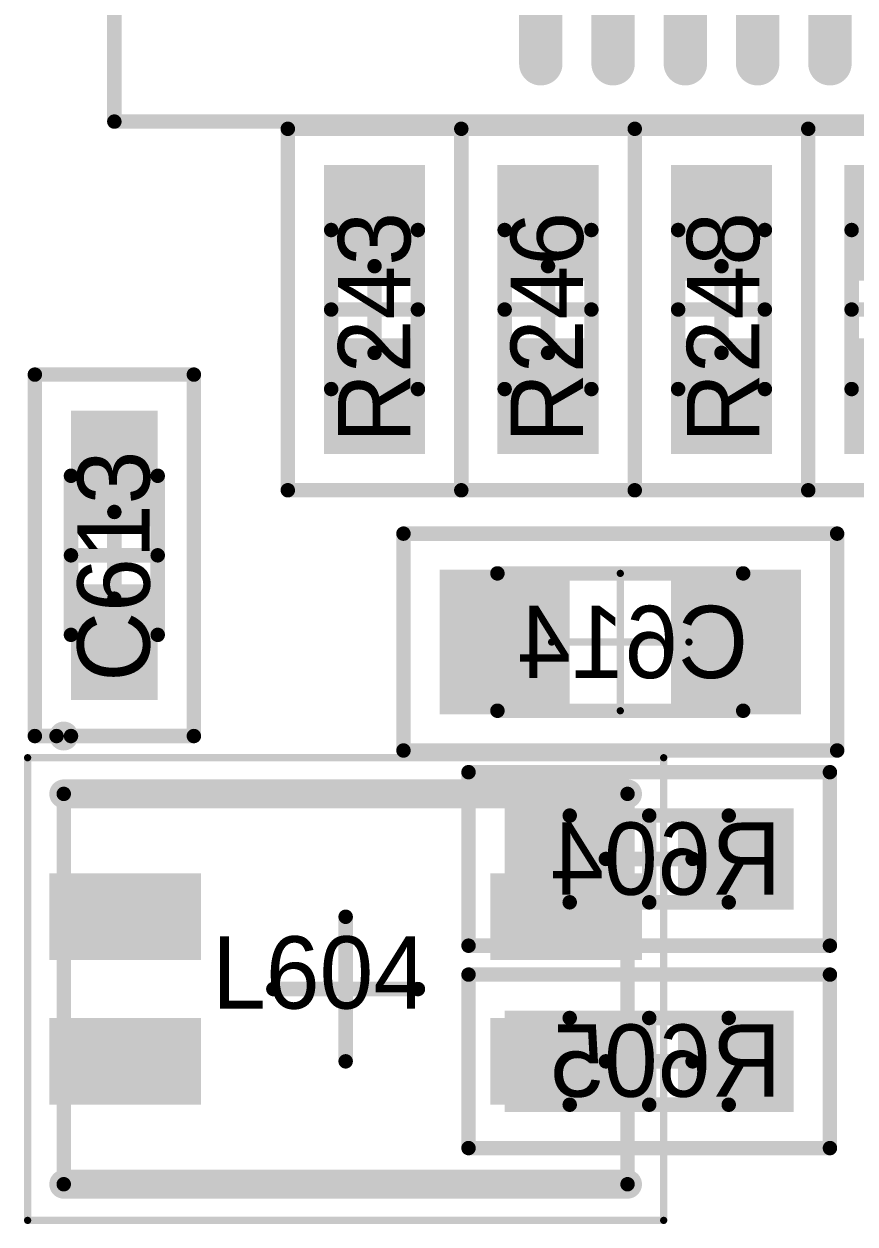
# Model space of a CAD drawing. Header units: millimetres. Extents: x 33.3 to 111.9, y 29.8 to 74.8.
# Drawn here: x 50.64 to 56.39, y 39.07 to 47.37 of the extents above; entities that cross this region are included whole.
import ezdxf

# ---------------------------------------------------------------- set-up
doc = ezdxf.new("R2010")
doc.units = ezdxf.units.MM
for name, color, linetype in [('BottomLayer', 5, 'Continuous'), ('BottomOverlay', 54, 'Continuous'), ('BottomPaste', 16, 'Continuous'), ('Mechanical13', 56, 'Continuous'), ('Mechanical14', 56, 'Continuous'), ('Mechanical15', 56, 'Continuous'), ('Mechanical16', 56, 'Continuous'), ('Mechanical17', 56, 'Continuous'), ('TopLayer', 1, 'Continuous'), ('TopOverlay', 2, 'Continuous'), ('TopPaste', 8, 'Continuous')]:
    doc.layers.add(name, color=color, linetype=linetype)

# ---------------------------------------------------------------- blocks, each defined once
blk = doc.blocks.new('TQFP64_N_19')
at = {"layer": 'Mechanical15', "const_width": 0.1}
for points in [[(-6.7, -6.7), (-6.7, 6.7)], [(-6.7, -6.7), (6.7, -6.7)]]:
    blk.add_lwpolyline(points, dxfattribs=at)
at = {"layer": 'Mechanical15', "const_width": 0.05}
blk.add_lwpolyline([(-6.725, -6.7, 1), (-6.675, -6.7, 1)], format="xyb", close=True, dxfattribs=at)
blk.add_lwpolyline([(-6.725, -6.7, 1), (-6.675, -6.7, 1)], format="xyb", close=True, dxfattribs=at)
at = {"layer": 'TopLayer', "const_width": 0.3}
for points in [[(-3.75, -4.8), (-3.75, -6.3)], [(-3.25, -4.8), (-3.25, -6.3)], [(-2.75, -4.8), (-2.75, -6.3)], [(-2.25, -4.8), (-2.25, -6.3)], [(-1.75, -4.8), (-1.75, -6.3)]]:
    blk.add_lwpolyline(points, dxfattribs=at)
at = {"layer": 'TopLayer', "const_width": 0.15}
for points in [[(-3.825, -6.3, 1), (-3.675, -6.3, 1)], [(-3.325, -6.3, 1), (-3.175, -6.3, 1)], [(-2.825, -6.3, 1), (-2.675, -6.3, 1)], [(-2.325, -6.3, 1), (-2.175, -6.3, 1)], [(-1.825, -6.3, 1), (-1.675, -6.3, 1)]]:
    blk.add_lwpolyline(points, format="xyb", close=True, dxfattribs=at)
at = {"layer": 'TopPaste', "const_width": 0.3}
for points in [[(-3.75, -4.8), (-3.75, -6.3)], [(-3.25, -4.8), (-3.25, -6.3)], [(-2.75, -4.8), (-2.75, -6.3)], [(-2.25, -4.8), (-2.25, -6.3)], [(-1.75, -4.8), (-1.75, -6.3)]]:
    blk.add_lwpolyline(points, dxfattribs=at)
at = {"layer": 'TopPaste', "const_width": 0.15}
for points in [[(-3.825, -6.3, 1), (-3.675, -6.3, 1)], [(-3.325, -6.3, 1), (-3.175, -6.3, 1)], [(-2.825, -6.3, 1), (-2.675, -6.3, 1)], [(-2.325, -6.3, 1), (-2.175, -6.3, 1)], [(-1.825, -6.3, 1), (-1.675, -6.3, 1)]]:
    blk.add_lwpolyline(points, format="xyb", close=True, dxfattribs=at)
blk = doc.blocks.new('RESC0402_1005__N_B_76')
at = {"layer": 'BottomLayer'}
for points in [[(-1, 0.35), (-1, -0.35), (-0.2, 0.35), (-0.2, -0.35)], [(0.2, 0.35), (0.2, -0.35), (1, 0.35), (1, -0.35)]]:
    blk.add_solid(points, dxfattribs=at)
at = {"layer": 'BottomPaste'}
for points in [[(-1, 0.35), (-1, -0.35), (-0.2, 0.35), (-0.2, -0.35)], [(0.2, 0.35), (0.2, -0.35), (1, 0.35), (1, -0.35)]]:
    blk.add_solid(points, dxfattribs=at)
at = {"layer": 'Mechanical14', "const_width": 0.1}
for points in [[(0.55, 0.3), (-0.55, 0.3)], [(-0.55, 0.3), (-0.55, -0.3)], [(0.55, 0.3), (0.55, -0.3)], [(0.55, -0.3), (-0.55, -0.3)]]:
    blk.add_lwpolyline(points, dxfattribs=at)
at = {"layer": 'Mechanical14', "const_width": 0.05}
for points in [[(-0.575, 0.3, 1), (-0.525, 0.3, 1)], [(-0.575, 0.3, 1), (-0.525, 0.3, 1)], [(0.525, 0.3, 1), (0.575, 0.3, 1)], [(0.525, 0.3, 1), (0.575, 0.3, 1)], [(-0.575, -0.3, 1), (-0.525, -0.3, 1)], [(-0.575, -0.3, 1), (-0.525, -0.3, 1)], [(0.525, -0.3, 1), (0.575, -0.3, 1)], [(0.525, -0.3, 1), (0.575, -0.3, 1)]]:
    blk.add_lwpolyline(points, format="xyb", close=True, dxfattribs=at)
at = {"layer": 'Mechanical16', "const_width": 0.1}
for points in [[(1.25, 0.6), (-1.25, 0.6)], [(-1.25, 0.6), (-1.25, -0.6)], [(1.25, 0.6), (1.25, -0.6)], [(1.25, -0.6), (-1.25, -0.6)]]:
    blk.add_lwpolyline(points, dxfattribs=at)
at = {"layer": 'Mechanical16', "const_width": 0.05}
for points in [[(-1.275, 0.6, 1), (-1.225, 0.6, 1)], [(-1.275, 0.6, 1), (-1.225, 0.6, 1)], [(1.225, 0.6, 1), (1.275, 0.6, 1)], [(1.225, 0.6, 1), (1.275, 0.6, 1)], [(-1.275, -0.6, 1), (-1.225, -0.6, 1)], [(-1.275, -0.6, 1), (-1.225, -0.6, 1)], [(1.225, -0.6, 1), (1.275, -0.6, 1)], [(1.225, -0.6, 1), (1.275, -0.6, 1)]]:
    blk.add_lwpolyline(points, format="xyb", close=True, dxfattribs=at)
at = {"layer": 'Mechanical17', "const_width": 0.1}
for points in [[(0, 0.3), (0, -0.3)], [(0.3, 0), (-0.3, 0)]]:
    blk.add_lwpolyline(points, dxfattribs=at)
at = {"layer": 'Mechanical17', "const_width": 0.05}
for points in [[(-0.025, 0.3, 1), (0.025, 0.3, 1)], [(-0.325, 0, 1), (-0.275, 0, 1)], [(0.275, 0, 1), (0.325, 0, 1)], [(-0.025, -0.3, 1), (0.025, -0.3, 1)]]:
    blk.add_lwpolyline(points, format="xyb", close=True, dxfattribs=at)
blk = doc.blocks.new('RESC0402_1005__N_B_77')
at = {"layer": 'BottomLayer'}
for points in [[(-1, 0.35), (-1, -0.35), (-0.2, 0.35), (-0.2, -0.35)], [(0.2, 0.35), (0.2, -0.35), (1, 0.35), (1, -0.35)]]:
    blk.add_solid(points, dxfattribs=at)
at = {"layer": 'BottomPaste'}
for points in [[(-1, 0.35), (-1, -0.35), (-0.2, 0.35), (-0.2, -0.35)], [(0.2, 0.35), (0.2, -0.35), (1, 0.35), (1, -0.35)]]:
    blk.add_solid(points, dxfattribs=at)
at = {"layer": 'Mechanical14', "const_width": 0.1}
for points in [[(0.55, 0.3), (-0.55, 0.3)], [(-0.55, 0.3), (-0.55, -0.3)], [(0.55, 0.3), (0.55, -0.3)], [(0.55, -0.3), (-0.55, -0.3)]]:
    blk.add_lwpolyline(points, dxfattribs=at)
at = {"layer": 'Mechanical14', "const_width": 0.05}
for points in [[(-0.575, 0.3, 1), (-0.525, 0.3, 1)], [(-0.575, 0.3, 1), (-0.525, 0.3, 1)], [(0.525, 0.3, 1), (0.575, 0.3, 1)], [(0.525, 0.3, 1), (0.575, 0.3, 1)], [(-0.575, -0.3, 1), (-0.525, -0.3, 1)], [(-0.575, -0.3, 1), (-0.525, -0.3, 1)], [(0.525, -0.3, 1), (0.575, -0.3, 1)], [(0.525, -0.3, 1), (0.575, -0.3, 1)]]:
    blk.add_lwpolyline(points, format="xyb", close=True, dxfattribs=at)
at = {"layer": 'Mechanical16', "const_width": 0.1}
for points in [[(1.25, 0.6), (-1.25, 0.6)], [(-1.25, 0.6), (-1.25, -0.6)], [(1.25, 0.6), (1.25, -0.6)], [(1.25, -0.6), (-1.25, -0.6)]]:
    blk.add_lwpolyline(points, dxfattribs=at)
at = {"layer": 'Mechanical16', "const_width": 0.05}
for points in [[(-1.275, 0.6, 1), (-1.225, 0.6, 1)], [(-1.275, 0.6, 1), (-1.225, 0.6, 1)], [(1.225, 0.6, 1), (1.275, 0.6, 1)], [(1.225, 0.6, 1), (1.275, 0.6, 1)], [(-1.275, -0.6, 1), (-1.225, -0.6, 1)], [(-1.275, -0.6, 1), (-1.225, -0.6, 1)], [(1.225, -0.6, 1), (1.275, -0.6, 1)], [(1.225, -0.6, 1), (1.275, -0.6, 1)]]:
    blk.add_lwpolyline(points, format="xyb", close=True, dxfattribs=at)
at = {"layer": 'Mechanical17', "const_width": 0.1}
for points in [[(0, 0.3), (0, -0.3)], [(0.3, 0), (-0.3, 0)]]:
    blk.add_lwpolyline(points, dxfattribs=at)
at = {"layer": 'Mechanical17', "const_width": 0.05}
for points in [[(-0.025, 0.3, 1), (0.025, 0.3, 1)], [(-0.325, 0, 1), (-0.275, 0, 1)], [(0.275, 0, 1), (0.325, 0, 1)], [(-0.025, -0.3, 1), (0.025, -0.3, 1)]]:
    blk.add_lwpolyline(points, format="xyb", close=True, dxfattribs=at)
blk = doc.blocks.new('RESC0402_1005__N_146')
at = {"layer": 'Mechanical13', "const_width": 0.1}
for points in [[(0.55, 0.3), (-0.55, 0.3)], [(-0.55, -0.3), (-0.55, 0.3)], [(0.55, -0.3), (0.55, 0.3)], [(0.55, -0.3), (-0.55, -0.3)]]:
    blk.add_lwpolyline(points, dxfattribs=at)
at = {"layer": 'Mechanical13', "const_width": 0.05}
for points in [[(-0.575, 0.3, 1), (-0.525, 0.3, 1)], [(-0.575, 0.3, 1), (-0.525, 0.3, 1)], [(0.525, 0.3, 1), (0.575, 0.3, 1)], [(0.525, 0.3, 1), (0.575, 0.3, 1)], [(-0.575, -0.3, 1), (-0.525, -0.3, 1)], [(-0.575, -0.3, 1), (-0.525, -0.3, 1)], [(0.525, -0.3, 1), (0.575, -0.3, 1)], [(0.525, -0.3, 1), (0.575, -0.3, 1)]]:
    blk.add_lwpolyline(points, format="xyb", close=True, dxfattribs=at)
at = {"layer": 'Mechanical15', "const_width": 0.1}
for points in [[(1.25, 0.6), (-1.25, 0.6)], [(-1.25, -0.6), (-1.25, 0.6)], [(1.25, -0.6), (1.25, 0.6)], [(1.25, -0.6), (-1.25, -0.6)]]:
    blk.add_lwpolyline(points, dxfattribs=at)
at = {"layer": 'Mechanical15', "const_width": 0.05}
for points in [[(-1.275, 0.6, 1), (-1.225, 0.6, 1)], [(-1.275, 0.6, 1), (-1.225, 0.6, 1)], [(1.225, 0.6, 1), (1.275, 0.6, 1)], [(1.225, 0.6, 1), (1.275, 0.6, 1)], [(-1.275, -0.6, 1), (-1.225, -0.6, 1)], [(-1.275, -0.6, 1), (-1.225, -0.6, 1)], [(1.225, -0.6, 1), (1.275, -0.6, 1)], [(1.225, -0.6, 1), (1.275, -0.6, 1)]]:
    blk.add_lwpolyline(points, format="xyb", close=True, dxfattribs=at)
at = {"layer": 'Mechanical17', "const_width": 0.1}
for points in [[(0, -0.3), (0, 0.3)], [(0.3, 0), (-0.3, 0)]]:
    blk.add_lwpolyline(points, dxfattribs=at)
at = {"layer": 'Mechanical17', "const_width": 0.05}
for points in [[(-0.025, 0.3, 1), (0.025, 0.3, 1)], [(-0.325, 0, 1), (-0.275, 0, 1)], [(0.275, 0, 1), (0.325, 0, 1)], [(-0.025, -0.3, 1), (0.025, -0.3, 1)]]:
    blk.add_lwpolyline(points, format="xyb", close=True, dxfattribs=at)
at = {"layer": 'TopLayer'}
for points in [[(-0.2, -0.35), (-0.2, 0.35), (-1, -0.35), (-1, 0.35)], [(1, -0.35), (1, 0.35), (0.2, -0.35), (0.2, 0.35)]]:
    blk.add_solid(points, dxfattribs=at)
at = {"layer": 'TopPaste'}
for points in [[(-0.2, -0.35), (-0.2, 0.35), (-1, -0.35), (-1, 0.35)], [(1, -0.35), (1, 0.35), (0.2, -0.35), (0.2, 0.35)]]:
    blk.add_solid(points, dxfattribs=at)
blk = doc.blocks.new('RESC0402_1005__N_148')
at = {"layer": 'Mechanical13', "const_width": 0.1}
for points in [[(0.55, 0.3), (-0.55, 0.3)], [(-0.55, -0.3), (-0.55, 0.3)], [(0.55, -0.3), (0.55, 0.3)], [(0.55, -0.3), (-0.55, -0.3)]]:
    blk.add_lwpolyline(points, dxfattribs=at)
at = {"layer": 'Mechanical13', "const_width": 0.05}
for points in [[(-0.575, 0.3, 1), (-0.525, 0.3, 1)], [(-0.575, 0.3, 1), (-0.525, 0.3, 1)], [(0.525, 0.3, 1), (0.575, 0.3, 1)], [(0.525, 0.3, 1), (0.575, 0.3, 1)], [(-0.575, -0.3, 1), (-0.525, -0.3, 1)], [(-0.575, -0.3, 1), (-0.525, -0.3, 1)], [(0.525, -0.3, 1), (0.575, -0.3, 1)], [(0.525, -0.3, 1), (0.575, -0.3, 1)]]:
    blk.add_lwpolyline(points, format="xyb", close=True, dxfattribs=at)
at = {"layer": 'Mechanical15', "const_width": 0.1}
for points in [[(1.25, 0.6), (-1.25, 0.6)], [(-1.25, -0.6), (-1.25, 0.6)], [(1.25, -0.6), (1.25, 0.6)], [(1.25, -0.6), (-1.25, -0.6)]]:
    blk.add_lwpolyline(points, dxfattribs=at)
at = {"layer": 'Mechanical15', "const_width": 0.05}
for points in [[(-1.275, 0.6, 1), (-1.225, 0.6, 1)], [(-1.275, 0.6, 1), (-1.225, 0.6, 1)], [(1.225, 0.6, 1), (1.275, 0.6, 1)], [(1.225, 0.6, 1), (1.275, 0.6, 1)], [(-1.275, -0.6, 1), (-1.225, -0.6, 1)], [(-1.275, -0.6, 1), (-1.225, -0.6, 1)], [(1.225, -0.6, 1), (1.275, -0.6, 1)], [(1.225, -0.6, 1), (1.275, -0.6, 1)]]:
    blk.add_lwpolyline(points, format="xyb", close=True, dxfattribs=at)
at = {"layer": 'Mechanical17', "const_width": 0.1}
for points in [[(0, -0.3), (0, 0.3)], [(0.3, 0), (-0.3, 0)]]:
    blk.add_lwpolyline(points, dxfattribs=at)
at = {"layer": 'Mechanical17', "const_width": 0.05}
for points in [[(-0.025, 0.3, 1), (0.025, 0.3, 1)], [(-0.325, 0, 1), (-0.275, 0, 1)], [(0.275, 0, 1), (0.325, 0, 1)], [(-0.025, -0.3, 1), (0.025, -0.3, 1)]]:
    blk.add_lwpolyline(points, format="xyb", close=True, dxfattribs=at)
at = {"layer": 'TopLayer'}
for points in [[(-0.2, -0.35), (-0.2, 0.35), (-1, -0.35), (-1, 0.35)], [(1, -0.35), (1, 0.35), (0.2, -0.35), (0.2, 0.35)]]:
    blk.add_solid(points, dxfattribs=at)
at = {"layer": 'TopPaste'}
for points in [[(-0.2, -0.35), (-0.2, 0.35), (-1, -0.35), (-1, 0.35)], [(1, -0.35), (1, 0.35), (0.2, -0.35), (0.2, 0.35)]]:
    blk.add_solid(points, dxfattribs=at)
blk = doc.blocks.new('RESC0402_1005__N_150')
at = {"layer": 'Mechanical13', "const_width": 0.1}
for points in [[(0.55, 0.3), (-0.55, 0.3)], [(-0.55, -0.3), (-0.55, 0.3)], [(0.55, -0.3), (0.55, 0.3)], [(0.55, -0.3), (-0.55, -0.3)]]:
    blk.add_lwpolyline(points, dxfattribs=at)
at = {"layer": 'Mechanical13', "const_width": 0.05}
for points in [[(-0.575, 0.3, 1), (-0.525, 0.3, 1)], [(-0.575, 0.3, 1), (-0.525, 0.3, 1)], [(0.525, 0.3, 1), (0.575, 0.3, 1)], [(0.525, 0.3, 1), (0.575, 0.3, 1)], [(-0.575, -0.3, 1), (-0.525, -0.3, 1)], [(-0.575, -0.3, 1), (-0.525, -0.3, 1)], [(0.525, -0.3, 1), (0.575, -0.3, 1)], [(0.525, -0.3, 1), (0.575, -0.3, 1)]]:
    blk.add_lwpolyline(points, format="xyb", close=True, dxfattribs=at)
at = {"layer": 'Mechanical15', "const_width": 0.1}
for points in [[(1.25, 0.6), (-1.25, 0.6)], [(-1.25, -0.6), (-1.25, 0.6)], [(1.25, -0.6), (1.25, 0.6)], [(1.25, -0.6), (-1.25, -0.6)]]:
    blk.add_lwpolyline(points, dxfattribs=at)
at = {"layer": 'Mechanical15', "const_width": 0.05}
for points in [[(-1.275, 0.6, 1), (-1.225, 0.6, 1)], [(-1.275, 0.6, 1), (-1.225, 0.6, 1)], [(1.225, 0.6, 1), (1.275, 0.6, 1)], [(1.225, 0.6, 1), (1.275, 0.6, 1)], [(-1.275, -0.6, 1), (-1.225, -0.6, 1)], [(-1.275, -0.6, 1), (-1.225, -0.6, 1)], [(1.225, -0.6, 1), (1.275, -0.6, 1)], [(1.225, -0.6, 1), (1.275, -0.6, 1)]]:
    blk.add_lwpolyline(points, format="xyb", close=True, dxfattribs=at)
at = {"layer": 'Mechanical17', "const_width": 0.1}
for points in [[(0, -0.3), (0, 0.3)], [(0.3, 0), (-0.3, 0)]]:
    blk.add_lwpolyline(points, dxfattribs=at)
at = {"layer": 'Mechanical17', "const_width": 0.05}
for points in [[(-0.025, 0.3, 1), (0.025, 0.3, 1)], [(-0.325, 0, 1), (-0.275, 0, 1)], [(0.275, 0, 1), (0.325, 0, 1)], [(-0.025, -0.3, 1), (0.025, -0.3, 1)]]:
    blk.add_lwpolyline(points, format="xyb", close=True, dxfattribs=at)
at = {"layer": 'TopLayer'}
for points in [[(-0.2, -0.35), (-0.2, 0.35), (-1, -0.35), (-1, 0.35)], [(1, -0.35), (1, 0.35), (0.2, -0.35), (0.2, 0.35)]]:
    blk.add_solid(points, dxfattribs=at)
at = {"layer": 'TopPaste'}
for points in [[(-0.2, -0.35), (-0.2, 0.35), (-1, -0.35), (-1, 0.35)], [(1, -0.35), (1, 0.35), (0.2, -0.35), (0.2, 0.35)]]:
    blk.add_solid(points, dxfattribs=at)
blk = doc.blocks.new('RESC0402_1005__N_153')
at = {"layer": 'Mechanical13', "const_width": 0.1}
for points in [[(0.55, 0.3), (-0.55, 0.3)], [(-0.55, -0.3), (-0.55, 0.3)], [(0.55, -0.3), (0.55, 0.3)], [(0.55, -0.3), (-0.55, -0.3)]]:
    blk.add_lwpolyline(points, dxfattribs=at)
at = {"layer": 'Mechanical13', "const_width": 0.05}
for points in [[(-0.575, 0.3, 1), (-0.525, 0.3, 1)], [(-0.575, 0.3, 1), (-0.525, 0.3, 1)], [(0.525, 0.3, 1), (0.575, 0.3, 1)], [(0.525, 0.3, 1), (0.575, 0.3, 1)], [(-0.575, -0.3, 1), (-0.525, -0.3, 1)], [(-0.575, -0.3, 1), (-0.525, -0.3, 1)], [(0.525, -0.3, 1), (0.575, -0.3, 1)], [(0.525, -0.3, 1), (0.575, -0.3, 1)]]:
    blk.add_lwpolyline(points, format="xyb", close=True, dxfattribs=at)
at = {"layer": 'Mechanical15', "const_width": 0.1}
for points in [[(1.25, 0.6), (-1.25, 0.6)], [(-1.25, -0.6), (-1.25, 0.6)], [(1.25, -0.6), (1.25, 0.6)], [(1.25, -0.6), (-1.25, -0.6)]]:
    blk.add_lwpolyline(points, dxfattribs=at)
at = {"layer": 'Mechanical15', "const_width": 0.05}
for points in [[(-1.275, 0.6, 1), (-1.225, 0.6, 1)], [(-1.275, 0.6, 1), (-1.225, 0.6, 1)], [(1.225, 0.6, 1), (1.275, 0.6, 1)], [(1.225, 0.6, 1), (1.275, 0.6, 1)], [(-1.275, -0.6, 1), (-1.225, -0.6, 1)], [(-1.275, -0.6, 1), (-1.225, -0.6, 1)], [(1.225, -0.6, 1), (1.275, -0.6, 1)], [(1.225, -0.6, 1), (1.275, -0.6, 1)]]:
    blk.add_lwpolyline(points, format="xyb", close=True, dxfattribs=at)
at = {"layer": 'Mechanical17', "const_width": 0.1}
for points in [[(0, -0.3), (0, 0.3)], [(0.3, 0), (-0.3, 0)]]:
    blk.add_lwpolyline(points, dxfattribs=at)
at = {"layer": 'Mechanical17', "const_width": 0.05}
for points in [[(-0.025, 0.3, 1), (0.025, 0.3, 1)], [(-0.325, 0, 1), (-0.275, 0, 1)], [(0.275, 0, 1), (0.325, 0, 1)], [(-0.025, -0.3, 1), (0.025, -0.3, 1)]]:
    blk.add_lwpolyline(points, format="xyb", close=True, dxfattribs=at)
at = {"layer": 'TopLayer'}
for points in [[(-0.2, -0.35), (-0.2, 0.35), (-1, -0.35), (-1, 0.35)], [(1, -0.35), (1, 0.35), (0.2, -0.35), (0.2, 0.35)]]:
    blk.add_solid(points, dxfattribs=at)
at = {"layer": 'TopPaste'}
for points in [[(-0.2, -0.35), (-0.2, 0.35), (-1, -0.35), (-1, 0.35)], [(1, -0.35), (1, 0.35), (0.2, -0.35), (0.2, 0.35)]]:
    blk.add_solid(points, dxfattribs=at)
blk = doc.blocks.new('DFN305P345X250_4N_205')
at = {"layer": 'Mechanical13', "const_width": 0.1}
for points in [[(-1.95, 1.35), (1.95, 1.35)], [(-1.95, -1.35), (-1.95, 1.35)], [(1.95, -1.35), (1.95, 1.35)], [(-1.95, -1.35), (1.95, -1.35)]]:
    blk.add_lwpolyline(points, dxfattribs=at)
at = {"layer": 'Mechanical13', "const_width": 0.05}
for points in [[(-1.975, 1.35, 1), (-1.925, 1.35, 1)], [(-1.975, 1.35, 1), (-1.925, 1.35, 1)], [(1.925, 1.35, 1), (1.975, 1.35, 1)], [(1.925, 1.35, 1), (1.975, 1.35, 1)], [(-1.975, -1.35, 1), (-1.925, -1.35, 1)], [(-1.975, -1.35, 1), (-1.925, -1.35, 1)], [(1.925, -1.35, 1), (1.975, -1.35, 1)], [(1.925, -1.35, 1), (1.975, -1.35, 1)]]:
    blk.add_lwpolyline(points, format="xyb", close=True, dxfattribs=at)
at = {"layer": 'Mechanical15'}
for points, const_width in [([(-2.2, 1.6), (2.2, 1.6)], 0.05), ([(-2.2, -1.6), (-2.2, 1.6)], 0.05), ([(2.2, -1.6), (2.2, 1.6)], 0.05), ([(0, -0.5), (0, 0.5)], 0.1), ([(-0.5, 0), (0.5, 0)], 0.1), ([(-2.2, -1.6), (2.2, -1.6)], 0.05)]:
    blk.add_lwpolyline(points, dxfattribs=dict(at, const_width=const_width))
for points, const_width in [([(-2.2125, 1.6, 1), (-2.1875, 1.6, 1)], 0.025), ([(-2.2125, 1.6, 1), (-2.1875, 1.6, 1)], 0.025), ([(2.1875, 1.6, 1), (2.2125, 1.6, 1)], 0.025), ([(2.1875, 1.6, 1), (2.2125, 1.6, 1)], 0.025), ([(-0.025, 0.5, 1), (0.025, 0.5, 1)], 0.05), ([(-0.525, 0, 1), (-0.475, 0, 1)], 0.05), ([(0.475, 0, 1), (0.525, 0, 1)], 0.05), ([(-0.025, -0.5, 1), (0.025, -0.5, 1)], 0.05), ([(-2.2125, -1.6, 1), (-2.1875, -1.6, 1)], 0.025), ([(-2.2125, -1.6, 1), (-2.1875, -1.6, 1)], 0.025), ([(2.1875, -1.6, 1), (2.2125, -1.6, 1)], 0.025), ([(2.1875, -1.6, 1), (2.2125, -1.6, 1)], 0.025)]:
    blk.add_lwpolyline(points, format="xyb", close=True, dxfattribs=dict(at, const_width=const_width))
at = {"layer": 'TopLayer'}
for points in [[(-1, 0.2), (-1, 0.8), (-2.05, 0.2), (-2.05, 0.8)], [(2.05, 0.2), (2.05, 0.8), (1, 0.2), (1, 0.8)], [(-1, -0.8), (-1, -0.2), (-2.05, -0.8), (-2.05, -0.2)], [(2.05, -0.8), (2.05, -0.2), (1, -0.8), (1, -0.2)]]:
    blk.add_solid(points, dxfattribs=at)
at = {"layer": 'TopOverlay'}
for points, const_width in [([(-1.9, 1.75, 1), (-2, 1.75, 1)], 0.1), ([(-2.025, 1.75, 1), (-1.975, 1.75, 1)], 0.05), ([(-1.925, 1.75, 1), (-1.875, 1.75, 1)], 0.05), ([(-2, 1.35, 1), (-1.9, 1.35, 1)], 0.1), ([(1.9, 1.35, 1), (2, 1.35, 1)], 0.1), ([(-2, -1.35, 1), (-1.9, -1.35, 1)], 0.1), ([(1.9, -1.35, 1), (2, -1.35, 1)], 0.1)]:
    blk.add_lwpolyline(points, format="xyb", close=True, dxfattribs=dict(at, const_width=const_width))
at = {"layer": 'TopOverlay', "const_width": 0.2}
for points in [[(-1.95, 1.35), (1.95, 1.35)], [(-1.95, -1.35), (1.95, -1.35)]]:
    blk.add_lwpolyline(points, dxfattribs=at)
at = {"layer": 'TopPaste'}
for points in [[(-1, 0.2), (-1, 0.8), (-2.05, 0.2), (-2.05, 0.8)], [(2.05, 0.2), (2.05, 0.8), (1, 0.2), (1, 0.8)], [(-1, -0.8), (-1, -0.2), (-2.05, -0.8), (-2.05, -0.2)], [(2.05, -0.8), (2.05, -0.2), (1, -0.8), (1, -0.2)]]:
    blk.add_solid(points, dxfattribs=at)
blk = doc.blocks.new('CAPC0603_1608__N_B_270')
at = {"layer": 'BottomLayer'}
for points in [[(-1.25, 0.5), (-1.25, -0.5), (-0.35, 0.5), (-0.35, -0.5)], [(0.35, 0.5), (0.35, -0.5), (1.25, 0.5), (1.25, -0.5)]]:
    blk.add_solid(points, dxfattribs=at)
at = {"layer": 'BottomPaste'}
for points in [[(-1.25, 0.5), (-1.25, -0.5), (-0.35, 0.5), (-0.35, -0.5)], [(0.35, 0.5), (0.35, -0.5), (1.25, 0.5), (1.25, -0.5)]]:
    blk.add_solid(points, dxfattribs=at)
at = {"layer": 'Mechanical14', "const_width": 0.1}
for points in [[(-0.85, 0.475), (0.85, 0.475)], [(-0.85, -0.475), (-0.85, 0.475)], [(0.85, -0.475), (0.85, 0.475)], [(-0.85, -0.475), (0.85, -0.475)]]:
    blk.add_lwpolyline(points, dxfattribs=at)
at = {"layer": 'Mechanical14', "const_width": 0.05}
for points in [[(-0.875, 0.475, 1), (-0.825, 0.475, 1)], [(-0.875, 0.475, 1), (-0.825, 0.475, 1)], [(0.825, 0.475, 1), (0.875, 0.475, 1)], [(0.825, 0.475, 1), (0.875, 0.475, 1)], [(-0.875, -0.475, 1), (-0.825, -0.475, 1)], [(-0.875, -0.475, 1), (-0.825, -0.475, 1)], [(0.825, -0.475, 1), (0.875, -0.475, 1)], [(0.825, -0.475, 1), (0.875, -0.475, 1)]]:
    blk.add_lwpolyline(points, format="xyb", close=True, dxfattribs=at)
at = {"layer": 'Mechanical16', "const_width": 0.1}
for points in [[(-1.5, 0.75), (1.5, 0.75)], [(-1.5, -0.75), (-1.5, 0.75)], [(1.5, -0.75), (1.5, 0.75)], [(-1.5, -0.75), (1.5, -0.75)]]:
    blk.add_lwpolyline(points, dxfattribs=at)
at = {"layer": 'Mechanical16', "const_width": 0.05}
for points in [[(-1.525, 0.75, 1), (-1.475, 0.75, 1)], [(-1.525, 0.75, 1), (-1.475, 0.75, 1)], [(1.475, 0.75, 1), (1.525, 0.75, 1)], [(1.475, 0.75, 1), (1.525, 0.75, 1)], [(-1.525, -0.75, 1), (-1.475, -0.75, 1)], [(-1.525, -0.75, 1), (-1.475, -0.75, 1)], [(1.475, -0.75, 1), (1.525, -0.75, 1)], [(1.475, -0.75, 1), (1.525, -0.75, 1)]]:
    blk.add_lwpolyline(points, format="xyb", close=True, dxfattribs=at)
at = {"layer": 'Mechanical17', "const_width": 0.05}
for points in [[(0, -0.475), (0, 0.475)], [(-0.475, 0), (0.475, 0)]]:
    blk.add_lwpolyline(points, dxfattribs=at)
at = {"layer": 'Mechanical17', "const_width": 0.025}
for points in [[(-0.0125, 0.475, 1), (0.0125, 0.475, 1)], [(-0.4875, 0, 1), (-0.4625, 0, 1)], [(0.4625, 0, 1), (0.4875, 0, 1)], [(-0.0125, -0.475, 1), (0.0125, -0.475, 1)]]:
    blk.add_lwpolyline(points, format="xyb", close=True, dxfattribs=at)
blk = doc.blocks.new('CAPC0402_1005__N_271')
at = {"layer": 'Mechanical13', "const_width": 0.1}
for points in [[(-0.55, 0.3), (0.55, 0.3)], [(-0.55, 0.3), (-0.55, -0.3)], [(0.55, 0.3), (0.55, -0.3)], [(-0.55, -0.3), (0.55, -0.3)]]:
    blk.add_lwpolyline(points, dxfattribs=at)
at = {"layer": 'Mechanical13', "const_width": 0.05}
for points in [[(-0.575, 0.3, 1), (-0.525, 0.3, 1)], [(-0.575, 0.3, 1), (-0.525, 0.3, 1)], [(0.525, 0.3, 1), (0.575, 0.3, 1)], [(0.525, 0.3, 1), (0.575, 0.3, 1)], [(-0.575, -0.3, 1), (-0.525, -0.3, 1)], [(-0.575, -0.3, 1), (-0.525, -0.3, 1)], [(0.525, -0.3, 1), (0.575, -0.3, 1)], [(0.525, -0.3, 1), (0.575, -0.3, 1)]]:
    blk.add_lwpolyline(points, format="xyb", close=True, dxfattribs=at)
at = {"layer": 'Mechanical15', "const_width": 0.1}
for points in [[(-1.25, 0.55), (1.25, 0.55)], [(-1.25, 0.55), (-1.25, -0.55)], [(1.25, 0.55), (1.25, -0.55)], [(-1.25, -0.55), (1.25, -0.55)]]:
    blk.add_lwpolyline(points, dxfattribs=at)
at = {"layer": 'Mechanical15', "const_width": 0.05}
for points in [[(-1.275, 0.55, 1), (-1.225, 0.55, 1)], [(-1.275, 0.55, 1), (-1.225, 0.55, 1)], [(1.225, 0.55, 1), (1.275, 0.55, 1)], [(1.225, 0.55, 1), (1.275, 0.55, 1)], [(-1.275, -0.55, 1), (-1.225, -0.55, 1)], [(-1.275, -0.55, 1), (-1.225, -0.55, 1)], [(1.225, -0.55, 1), (1.275, -0.55, 1)], [(1.225, -0.55, 1), (1.275, -0.55, 1)]]:
    blk.add_lwpolyline(points, format="xyb", close=True, dxfattribs=at)
at = {"layer": 'Mechanical17', "const_width": 0.1}
for points in [[(0, 0.3), (0, -0.3)], [(-0.3, 0), (0.3, 0)]]:
    blk.add_lwpolyline(points, dxfattribs=at)
at = {"layer": 'Mechanical17', "const_width": 0.05}
for points in [[(-0.025, 0.3, 1), (0.025, 0.3, 1)], [(-0.325, 0, 1), (-0.275, 0, 1)], [(0.275, 0, 1), (0.325, 0, 1)], [(-0.025, -0.3, 1), (0.025, -0.3, 1)]]:
    blk.add_lwpolyline(points, format="xyb", close=True, dxfattribs=at)
at = {"layer": 'TopLayer'}
for points in [[(-0.2, -0.3), (-0.2, 0.3), (-1, -0.3), (-1, 0.3)], [(1, -0.3), (1, 0.3), (0.2, -0.3), (0.2, 0.3)]]:
    blk.add_solid(points, dxfattribs=at)
at = {"layer": 'TopPaste'}
for points in [[(-0.2, -0.3), (-0.2, 0.3), (-1, -0.3), (-1, 0.3)], [(1, -0.3), (1, 0.3), (0.2, -0.3), (0.2, 0.3)]]:
    blk.add_solid(points, dxfattribs=at)

msp = doc.modelspace()

# ---------------------------------------------------------------- block references
msp.add_blockref('TQFP64_N_19', (57.967, 53.399))
for name, p, rotation in [('RESC0402_1005__N_153', (53.067, 45.399), 270), ('RESC0402_1005__N_150', (54.267, 45.399), 270), ('RESC0402_1005__N_148', (55.467, 45.399), 270), ('RESC0402_1005__N_146', (56.667, 45.399), 270), ('CAPC0402_1005__N_271', (51.267, 43.699), 90), ('CAPC0603_1608__N_B_270', (54.767, 43.099), 360), ('DFN305P345X250_4N_205', (52.867, 40.699), 360), ('RESC0402_1005__N_B_77', (54.967, 41.599), 180), ('RESC0402_1005__N_B_76', (54.967, 40.199), 180)]:
    msp.add_blockref(name, p, dxfattribs=dict(rotation=rotation))

# ---------------------------------------------------------------- texts
at = {"layer": 'BottomOverlay', "text_generation_flag": 2}
for s, p in [('C614', (55.6514, 42.8498)), ('R604', (55.88, 41.3512)), ('R605', (55.88, 39.9542))]:
    msp.add_text(s, height=0.5, dxfattribs=at).set_placement(p)
at = {"layer": 'TopOverlay'}
for s, p in [('R243', (53.3146, 44.4754)), ('R246', (54.5084, 44.4754)), ('R248', (55.7276, 44.4754)), ('C613', (51.5112, 42.8244))]:
    msp.add_text(s, height=0.5, rotation=90, dxfattribs=at).set_placement(p)
msp.add_text('L604', height=0.5, dxfattribs=at).set_placement((51.943, 40.5638))

doc.saveas('drawing.dxf')
